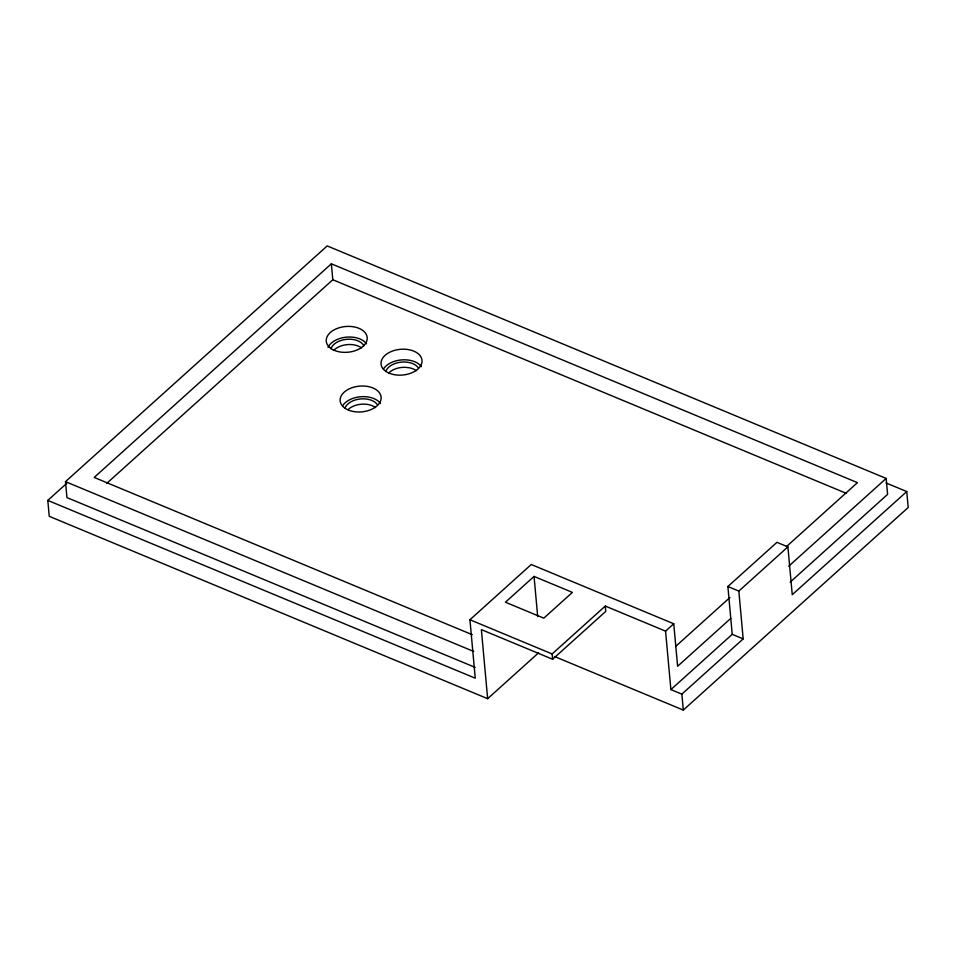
<?xml version="1.0" encoding="UTF-8"?>
<svg xmlns="http://www.w3.org/2000/svg" width="956" height="956" viewBox="0 0 956 956"><rect width="100%" height="100%" fill="white"/><g stroke="black" fill="none" stroke-linecap="round" stroke-linejoin="round"><path stroke-width="1.43" d="M475.156 667.384L66.944 497.586L65.486 481.645L327.191 245.919L886.164 478.43L887.61 494.372L790.158 582.156M538.598 652.805L487.656 698.693L49.246 516.324L47.8 500.394L66.633 483.425M786.477 546.569L857.448 482.649L331.362 263.808L94.19 477.438L472.252 634.688M106.725 483.389L332.808 279.75L331.362 263.808M47.8 500.394L475.252 678.198L469.934 619.751L531.261 564.506L673.753 623.778L677.613 666.272L730.778 618.401M534.045 576.432L505.425 602.22L543.785 618.173L572.405 592.385L534.045 576.432L537.702 616.596M487.656 698.693L481.37 629.622L552.616 659.258L552.138 653.952L605.291 606.068L665.567 631.139L670.885 689.587L681.855 694.14L683.301 710.081L554.516 656.509M552.616 659.258L605.769 611.386L605.291 606.068M665.567 631.139L673.753 623.778M670.885 689.587L732.224 634.33L727.875 586.518L776.941 542.327L787.899 546.88L792.249 594.692L906.754 491.563L886.104 482.983M675.593 646.459L729.93 597.512M681.855 694.14L743.182 638.895L738.833 591.083L787.899 546.88M788.7 566.215L886.164 478.43M683.301 710.081L908.2 507.505L906.754 491.563M332.808 279.75L846.514 493.427M727.875 586.518L738.833 591.083M732.224 634.33L743.182 638.895M469.934 619.751L552.138 653.952M65.486 481.645L473.698 651.454M330.979 348.737A17.112 10.743 -5.2 0 1 346.705 339.308A17.112 10.743 -5.2 0 1 363.889 345.725M383.44 369.052A20.566 12.918 -5.2 0 1 402.213 359.862A20.566 12.918 -5.2 0 1 421.333 366.65M328.039 347.363A20.566 12.918 -5.2 0 1 346.502 337.145A20.566 12.918 -5.2 0 1 366.53 343.849M344.889 408.355A17.112 10.743 -5.2 0 1 359.886 399.01A17.112 10.743 -5.2 0 1 377.273 404.507M385.782 371.525A17.112 10.743 -5.2 0 1 400.779 362.181A17.112 10.743 -5.2 0 1 418.166 367.678M389.295 372.422A17.112 10.743 -5.2 0 1 404.974 367.307L409.288 367.761A17.112 10.743 -5.2 0 1 416.374 370.701M333.656 350.458A17.112 10.743 -5.2 0 1 361.571 347.9M348.402 409.252A17.112 10.743 -5.2 0 1 375.481 407.531M342.547 405.882A20.566 12.918 -5.2 0 1 361.32 396.692A20.566 12.918 -5.2 0 1 380.44 403.48M389.259 373.222A20.566 12.918 -5.2 0 0 421.895 362.563A20.566 12.918 -5.2 0 0 393.418 350.721A20.566 12.918 -5.2 0 0 389.259 373.222M333.082 349.788A20.566 12.918 -5.2 0 0 366.805 340.898A20.566 12.918 -5.2 0 0 340.276 327.442A20.566 12.918 -5.2 0 0 333.082 349.788M348.366 410.052A20.566 12.918 -5.2 0 0 381.002 399.405A20.566 12.918 -5.2 0 0 352.525 387.55A20.566 12.918 -5.2 0 0 348.366 410.052"/></g></svg>
